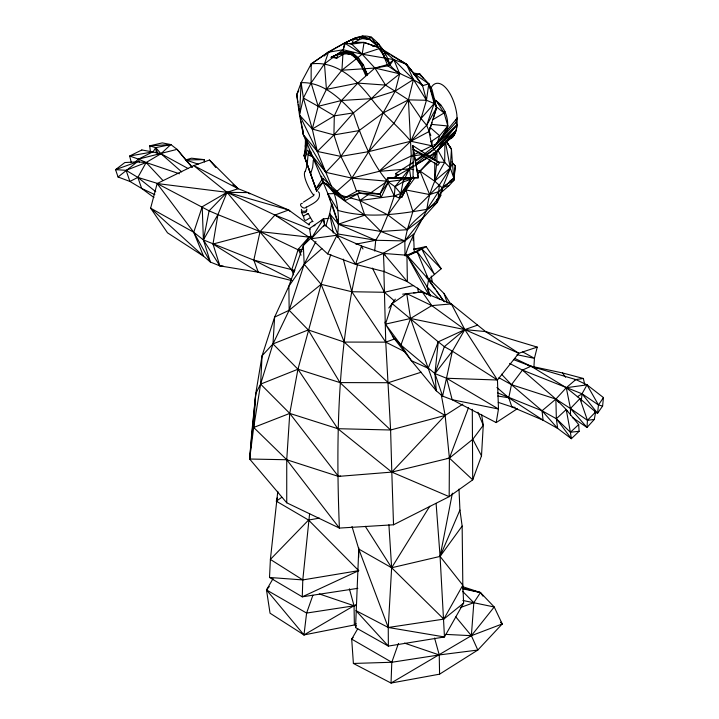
<?xml version="1.0" encoding="UTF-8"?>
<svg xmlns="http://www.w3.org/2000/svg" width="719" height="719" viewBox="0 0 719 719"><rect width="100%" height="100%" fill="white"/><g stroke="black" fill="none" stroke-linecap="round" stroke-linejoin="round"><path stroke-width="1.08" d="M436.891 150.945L436.873 162.027L444.693 162.377L450.292 167.967L453.851 178.177L453.995 180.226L449.303 185.394L441.843 191.928M472.293 409.309L472.707 479.852L449.177 496.649L393.527 524.78L339.386 528.079L286.737 502.797L249.637 459.028L251.686 433.548L255.757 393.563L262.067 355.779L274.622 317.106L288.867 286.216L303.337 245.485L310.734 235.706M439.435 162.71L413.209 149.345L413.057 178.267L388.494 181.7L379.866 194.175L359.464 193.025L344.356 198.004L323.244 181.943L322.822 178.294L344.356 198.004L345.021 200.664L359.464 193.025L381.313 197.123L388.494 181.7L387.55 178.024L418.305 177.782L412.778 145.589L439.435 162.71L437.835 165.316L413.209 149.345L412.778 145.589M441.25 394.704L445.142 415.429L449.402 458.12L449.177 496.649L391.81 472.104L337.795 428.695L297.945 369.224L272.977 343.916L274.622 317.106L289.164 310.275L321.123 284.329L330.803 254.445M449.977 138.848A28.562 13.14 76.3 0 0 452.988 136.907C457.913 130.597 457.293 122.131 456.853 114.609A28.562 13.14 76.3 0 0 445.34 87.35A28.562 13.14 76.3 0 0 430.924 88.104M405.408 255.829C409.65 238.915 419.959 224.975 426.978 209.328C428.56 192.315 436.056 176.856 444.693 162.377L444.899 142.515M405.004 255.793L404.842 240.919L407.331 229.676C416.643 214.891 438.68 205.949 442.751 188.279L434.573 181.098L434.815 162.593M434.842 160.418L435.552 153.974M321.69 176.254L321.654 178.465L330.443 199.999M345.021 200.664L323.244 181.943L316.684 191.191L305 157.928L305.467 139.27M388.242 64.413L374.914 68.053L357.837 83.098L341.516 100.48L334.299 115.867L333.922 134.929L340.878 156.409L351.834 178.123L356.57 191.362M458.992 489.1L459.935 510.05L462.146 526.074L462.82 585.203L463.62 603.079L444.477 636.962L388.359 646.084L355.546 627.579L358.772 549.055L352.004 526.497M309.619 513.492L302.789 579.927L302.268 596.824L357.846 588.331M316.684 191.191L305 157.928L306.618 154.001L307.004 142.227M398.461 643.415L391.801 662.262L391.028 683.05L439.579 674.17L477.82 650.048L502.23 623.957L494.223 606.98L480.463 592.537L462.685 586.686M432.523 159.33L434.887 157.155L436.514 152.59L431.903 145.804L432.092 141.535M277.201 497.916L276.321 501.17L308.559 520.062L358.709 570.643L302.268 596.824L269.517 577.474L270.389 559.427L277.795 491.338M310.653 151.556L311.444 154.81L325.824 172.335L351.834 178.123L379.093 171.365L410.765 141.248L421.055 118.482L426.457 100.265L422.592 85.669C412.571 76.978 398.11 76.088 389.977 64.89C386.696 53.988 380.486 44.147 371.328 37.262C362.034 33.577 353.613 38.97 345.488 42.52L328.071 52.199L311.192 63.919L301.135 82.703L299.499 115.058L303.364 134.75L321.654 178.465L321.33 176.272M388.907 524.771L391.639 567.749L388.251 627.48L388.359 646.084L355.95 610.62L388.251 627.48L444.477 636.962L440.073 556.416L436.1 503.426M447.2 458.488L449.402 458.12L472.707 479.852L481.496 455.846L483.267 425.271L481.586 414.423M413.164 240.685L413.56 234.169L404.842 240.919L382.616 253.582M533.911 367.067L534.433 358.341L537.237 347.115L485.676 331.594L464.825 329.608L410.531 318.49L385.483 324.134L385.042 322.139M477.892 412.239L483.267 425.271L472.796 439.273L449.402 458.12L391.81 472.104L338.424 476.4L286.737 459.738L249.637 459.028L253.681 427.472L255.757 393.563L260.602 384.135L272.977 343.916L289.164 310.275L304.191 264.241L315.929 241.503M446.481 141.706L451.451 149.166L450.292 167.967L439.3 185.134L438.159 198.642L452.404 163.042L451.451 149.166L446.122 141.014M514.822 358.475L531.035 366.214L566.284 387.721L579.927 398.641L587.45 420.327L586.992 427.463L572.342 417.433M357.738 628.739L351.699 639.119L353.389 663.457L391.801 662.262L439.246 654.937L477.82 650.048L471.367 635.686L473.83 602.693L480.463 592.537L463.036 588.214M374.671 251.021L375.731 240.281L380.962 231.491L387.883 214.918L394.318 195.901L395.037 186.706L409.471 168.794L413.74 165.415M307.067 165.963L308.118 154.064M313.34 160.139L312.684 167.23L310.608 173.863M249.637 459.028L255.757 393.563M594.622 411.834L597.561 413.272L602.612 406.046L603.448 397.571L587.019 384.854L575.829 379.56L527.809 365.414M517.383 408.68L496.2 422.583L452.17 399.728L442.598 396.133L436.271 390.812L434.959 373.61L438.239 341.831L392.107 303.589L395.351 299.14M581.294 401.013L582.031 393.787L587.019 384.854L598.478 404.968L597.561 413.272L582.031 393.787L522.452 370.105L509.636 363.41M337.418 236.102C339.512 220.499 338.541 204.259 332.762 189.519M356.238 623.795L354.377 624.973L303.975 634.931L306.6 613.073L312.882 595.269M416.795 170.313L419.932 170.96L434.573 181.098L436.748 163.087M323.244 181.943L316.001 188.522L303.885 155.385L305.144 151.026L306.474 140.178M381.43 48.757L406.478 64.171L413.443 79.503L408.419 99.86L411.277 156.14L409.471 168.794L410.953 179.265L401.867 197.204L399.099 197.923L394.318 195.901L359.86 200.52L350.315 197.914M421.1 151.215L431.903 145.804L429.009 131.559L436.568 107.697L431.975 89.408L428.803 83.844L413.119 73.023L419.806 74.039L428.803 83.844L426.457 100.265L434.186 103.491L436.568 107.697L433.323 118.437M357.559 264.502C337.373 350.845 335.863 439.893 339.386 528.079L286.737 459.738L253.681 427.472L260.602 384.135L262.067 355.779L272.977 343.916L308.271 329.94L344.23 342.073L385.752 342.154L395.18 338.73M309.125 224.885L288.634 209.975L248.037 192.602L238.196 188.711L227.042 192.324L217.911 214.63L212.995 244.047L219.87 265.877L260.566 272.6M496.2 422.583L498.483 409.003L497.458 380.009L464.825 329.608L451.334 303.912L422.233 291.923L402.658 294.152M429.126 295.024L427.266 287.079L428.578 279.448L417.128 251.713L426.115 246.572L441.232 268.717L428.578 279.448L444.36 301.8M428.722 156.58L436.056 151.925L456.053 130.606L457.05 124.836L455.891 122.482L457.086 118.132L433.018 147.44L415.366 160.661M498.941 377.736L511.461 384.683L555.886 399.081L566.23 409.551L578.687 424.578L579.119 431.292L571.353 438.698L557.656 428.407L543.061 420.184L511.865 406.9L508.755 397.769L511.461 384.683L522.452 370.105L555.886 399.081L570.446 408.5L586.992 427.463L594.325 419.411L595.629 411.951L579.927 398.641L570.446 408.5L570.5 415.079M446.76 132.107C449.95 119.866 444.953 105.657 433.791 99.213M325.842 225.955L329.688 213.696L331.765 203.091M413.407 177L410.953 179.265L399.099 197.923L400.771 193.528L403.026 181.961L409.471 168.794L414.054 165.891M463.62 603.079L443.794 619.122L391.639 567.749L358.772 549.055L388.251 627.48L443.794 619.122L462.82 585.203L440.073 556.416L452.377 493.18M223.178 266.057L219.87 265.877L210.388 262.067L203.396 239.921L209.103 210.838L227.042 192.324L248.037 192.602L249.853 193.887M335.18 55.785L343.215 49.755L345.488 42.52L344.644 43.086L343.215 49.755L341.929 70.21L326.435 89.354L318.166 106.322L312.298 129.052L317.331 151.439L331.54 186.482M537.237 347.115L518.785 353.254L485.676 331.594L477.587 325.132L464.825 329.608L452.368 351.187L442.598 396.133L434.959 373.61L400.932 345.066L392.349 336.222M292.031 280.653L258.337 272.33L253.807 260.125L260.053 231.608L274.937 215.053L288.634 209.975L290.233 211.485M310.77 65.833L311.192 63.919L328.511 52.172L345.488 42.52M382.993 50.33L393.796 59.605L399.71 73.823L385.528 85.094L371.346 98.647L353.415 112.883L334.299 115.867L318.166 106.322L311.111 82.928L311.192 63.919C336.663 60.513 356.93 80.106 371.346 98.647C382.751 114.447 398.425 126.229 410.765 141.248L426.655 125.322L436.568 107.697L428.803 83.844L422.592 85.669L415.474 75.171L406.478 64.171L393.796 59.605L362.151 54.204L343.215 49.755L328.511 52.172L324.467 63.829L311.111 82.928L303.391 98.018L299.499 115.058L317.331 151.439L340.878 156.409L368.748 151.619L410.765 141.248L429.009 131.559L432.02 122.742M365.638 73.311L361.648 65.977L358.422 58.05L352.472 52.658L345.408 51.606L340.051 52.981L331.126 57.313L336.798 58.131L342.783 54.554L345.408 53.709L352.472 54.752L353.964 56.1M375.965 42.457L378.751 44.003L387.847 65.842L399.71 73.823L395.297 91.007L383.074 112.973L368.748 151.619L351.834 178.123L334.398 193.564L327.801 193.824L338.469 224.202L375.731 240.281L404.842 240.919L423.149 217.866L437.161 202.461L440.981 195.128M288.634 209.975L227.042 192.324L157.146 183.543L150.631 208.177L167.509 232.821L203.54 256.18L210.388 262.067L193.735 232.273L157.146 183.543L193.762 165.604L209.481 160.022L238.196 188.711L193.762 165.604L227.042 192.324L291.707 269.993L294.341 271.935M312.783 221.686L308.19 213.534L303.184 216.104L301.387 212.168L301.728 211.575M355.869 56.639L358.422 58.05L363.437 64.944L367.391 74.758L365.692 75.522L365.809 75.082M439.3 185.134L412.895 211.467L407.331 229.676L380.962 231.491L338.469 224.202L329.688 213.696L333.274 233.028M307.148 165.46L305.287 171.41L305.557 170.924C300.245 175.059 314.913 199.585 313.969 194.256M437.062 143.827L439.624 135.738L447.847 125.987L444.099 112.964L436.406 101.082L434.195 101.02M324.629 225.451L323.514 218.819L309.547 228.48L311.183 238.735L327.603 253.879L355.599 264.376L361.468 245.979L337.022 235.23L324.611 224.696L323.514 218.819L329.068 218.36M385.483 324.134L392.107 303.589L406.738 293.595L431.786 305.611L464.825 329.608L518.785 353.254L497.458 380.009L446.589 378.257L434.959 373.61L444.342 346.648L464.825 329.608L438.239 341.831L428.218 368.299L436.271 390.812L411.412 360.704L393.653 337.885L385.483 324.134L400.932 345.066L411.412 360.704L428.218 368.299L410.531 318.49L406.738 293.595M310.311 229.163L274.937 215.053L227.042 192.324L202.21 206.757L193.735 232.273L203.54 256.18L150.631 208.177L193.735 232.273L203.396 239.921L253.807 260.125L291.429 279.215M430.852 135.433L426.655 125.322L434.186 103.491L428.803 83.844M356.687 58.715L350.62 53.727L345.408 51.606L343.592 52.658L342.783 54.554L340.051 52.981L331.126 57.313L338.236 54.024L343.592 52.658L352.472 54.752C348.284 52.802 342.442 51.507 338.236 54.024L336.798 58.131L333.958 57.026M370.555 39.455C365.423 37.577 358.529 35.824 353.532 38.97L351.735 44.102L362.151 54.204L374.914 68.053L385.528 85.094L408.419 99.86L421.055 118.482L426.655 125.322M400.932 345.066L410.531 318.49L431.786 305.611L451.334 303.912L477.587 325.132M355.546 627.579L356.318 625.476M389.033 63.721L393.796 59.605L413.443 79.503L426.457 100.265L408.419 99.86L383.074 112.973L359.06 130.606L333.922 134.929L312.298 129.052L299.499 115.058L296.695 94.602L301.135 82.703C322.552 81.651 339.862 98.144 353.415 112.883C361.136 137.014 370.815 161.694 387.289 181.215M449.402 458.12L468.581 407.502M377.133 45.288L369.009 38.601L362.493 35.95L360.219 37.262L359.203 39.626L351.735 44.102L344.644 43.086L355.797 37.658M365.27 526.308L391.639 567.749L440.073 556.416L459.935 510.05M381.313 197.123L379.866 194.175L387.55 178.024L418.305 177.782L413.209 149.345M306.357 206.883C304.398 210.82 297.082 204.007 302.384 203.252M327.603 253.879L337.022 235.23L355.599 264.376L384.18 271.566L407.385 281.704L426.619 294.224M401.867 197.204L410.953 179.265L403.026 181.961L395.037 186.706L388.143 181.826M323.586 226.674L324.611 224.696L311.183 238.735L337.022 235.23L337.588 237.405M297.963 102.197L296.695 94.602L298.78 90.765M440.109 140.304L447.847 125.987L431.391 124.36M192.144 167.105L177.09 149.354L170.807 144.555L160.984 153.722L146.137 162.521L137.859 177.404L129.905 181.449L118.051 176.991L115.552 169.639L124.845 162.548L137.221 161.865L146.137 162.521L179.391 173.782M442.976 141.679L436.514 152.59L431.463 158.18M219.87 265.877L203.396 239.921L217.911 214.63L260.053 231.608L301.944 251.632M355.932 604.616L303.975 634.931L270.038 613.199L266.497 589.922L273.085 578.597M455.954 120.019L457.086 118.132M432.613 119.812L444.099 112.964L445.052 111.427M408.419 99.86L394.057 123.156L368.748 151.619M391.639 567.749L429.746 506.257M311.183 238.735L323.514 218.819L321.213 220.931M153.021 151.943L155.726 147.656L170.807 144.555L162.305 142.883L149.696 145.876L150.478 152.203M327.801 193.824L338.047 210.433C367.328 218.738 397.58 214.388 426.978 209.328L438.581 191.649L453.851 178.177L455.28 165.954L451.739 161.892M454.147 135.055L437.889 150.163L444.414 140.313L457.05 124.836L433.018 147.44L455.891 122.482M316.001 188.522L322.822 178.294M577.312 396.807L582.031 393.787L598.478 404.968L603.448 397.571M366.78 75.037L367.184 74.434M359.06 130.606L340.878 156.409L325.824 172.335L303.364 134.75L301.198 121.727M387.757 182.195L394.318 195.901L400.771 193.528L410.953 179.265M393.796 59.605L389.977 64.89L387.847 65.842L374.914 68.053L341.929 70.21L362.151 54.204L379.479 48.524M357.307 193.393L359.86 200.52L387.883 214.918L401.463 196.197M402.757 194.418L414.62 178.204M301.594 209.346L301.261 210.074C302.259 211.97 306.231 211.71 306.968 209.687L306.537 209.013M440.073 556.416L462.146 526.074M417.281 174.582L430.025 159.78M388.79 308.029L392.107 303.589M434.959 373.61L452.368 351.187L497.458 380.009M353.389 663.457L391.028 683.05L471.367 635.686L494.223 606.98L462.892 600.473M303.975 634.931L266.497 589.922L269.292 586.578M353.101 637.438L351.699 639.119L391.801 662.262M421.055 118.482L434.186 103.491M353.415 112.883L333.922 134.929L317.331 151.439L303.364 134.75L302.798 129.204M457.05 124.836L434.204 149.192L426.529 155.277M393.527 524.78L391.81 472.104L445.142 415.429L462.811 404.141M575.829 379.56L566.284 387.721L570.446 408.5L587.45 420.327L595.629 411.951M324.242 56.028L328.071 52.199L330.165 51.642M312.001 237.018L303.337 245.485L304.191 264.241L288.867 286.216L289.164 310.275L308.271 329.94L339.979 382.598L390.606 429.998L391.81 472.104M437.889 150.163L455.316 133.204M567.354 411.448L566.23 409.551L556.344 418.728L557.656 428.407L542.045 410.765L511.461 384.683L501.494 374.195M497.638 392.88L542.045 410.765L556.344 418.728L571.353 438.698L570.401 432.245L578.687 424.578M417.487 173.225L430.951 160.786M321.869 248.621L304.191 264.241L321.123 284.329L344.23 342.073L388.26 382.706L445.142 415.429L390.606 429.998L337.795 428.695L289.757 413.407L260.602 384.135L297.945 369.224L339.979 382.598L388.26 382.706L421.235 372.199M135.19 161.91L138.515 159.124L152.608 151.925L160.984 153.722L188.171 168.57M456.053 130.606L434.204 149.192L425.846 154.54M434.573 181.098L450.292 167.967L445.528 142.398M118.051 176.991L137.221 161.865L115.552 169.639L126.095 170.331L146.137 162.521L162.88 180.433M313.987 225.955L315.066 225.155M313.754 195.568L303.454 202.129M415.447 164.067L424.821 156.634M333.391 57.125L324.467 63.829L326.435 89.354L357.837 83.098L385.528 85.094M396.034 176.317L395.756 173.495L413.596 161.982M423.149 217.866L407.331 229.676L387.883 214.918M449.366 181.476L453.851 178.177L452.404 163.042L455.28 165.954L453.995 180.226L444.279 185.835M276.321 501.17L281.758 497.323M368.083 194.732L359.86 200.52L364.731 215.152L380.962 231.491L404.842 240.919M370.833 192.8L386.373 181.862M430.852 141.751L439.624 135.738L429.944 127.317M303.616 215.709C303.993 224.013 307.22 218.882 310.329 217.758M426.978 209.328L437.161 202.461L436.694 199.388M410.064 164.633L413.784 162.251M415.636 161.065L423.994 155.726M413.443 79.503L395.297 91.007L371.346 98.647L341.516 100.48L318.166 106.322L303.391 98.018L301.135 82.703M415.888 164.723L426.888 157.74M334.299 115.867L312.298 129.052L303.391 98.018M306.465 207.27C311.633 204.034 321.213 200.862 319.236 192.836L318.193 191.694M414.135 165.999L392.152 178.492M415.995 164.885L427.185 158.18M429.054 157.066L436.514 152.59L433.215 153.057M387.011 59.102L389.977 64.89L371.328 37.262L369.009 38.601L376.432 45.342L382.166 51.939M378.751 44.003L376.432 45.342L377.978 46.196M364.839 69.77L367.391 74.758L352.472 52.658L350.62 53.727L356.561 59.12L358.422 58.05M383.461 51.121L385.033 52.622L382.787 53.916L385.761 59.641M344.356 198.004L358.287 190.454L379.866 194.175M309.494 224.598C306.582 225.676 311.633 220.832 312.864 221.443M413.659 169.666L409.471 168.794L379.093 171.365L419.132 152.203M408.716 255.02L421.595 248.657L441.232 268.717M353.406 42.331L364.084 42.448L362.151 54.204L344.644 43.086L353.532 38.97L360.219 37.262L370.312 39.644M522.452 370.105L531.035 366.214L562.51 372.945L583.352 378.473L584.709 384.377M362.96 248.999L361.468 245.979L383.452 253.43L406.918 255.236L413.605 252.279M409.057 255.137L417.128 251.713L434.339 274.2L421.595 248.657L413.767 249.268M307.148 213.894L308.19 213.534M355.599 264.376L383.452 253.43L385.087 254.957M253.681 427.472L289.757 413.407L297.945 369.224L321.123 284.329L351.807 291.734L384.386 292.274L413.686 285.488M445.69 634.392L471.367 635.686L502.23 623.957L500.99 622.16M460.277 607.573L473.83 602.693L462.461 591.207M344.644 43.086L346.989 42.259M412.895 211.467L405.992 189.96L429.656 194.57L438.581 191.649M310.896 236.488L308.927 237.126L260.053 231.608L212.995 244.047L258.337 272.33M370.222 39.716L362.493 38.574L359.203 39.626L353.532 38.97M131.316 162.521L129.645 156.014L138.515 159.124L177.09 149.354L185.718 159.96L191.479 158.198L204.313 159.645L204.493 161.712M442.374 187.488L449.303 185.394M423.185 78.308L419.806 74.039L415.474 75.171L413.587 74.084M413.686 249.142L426.115 246.572M355.896 244.163L375.731 240.281L337.66 233.927L329.688 213.696M417.128 251.713L414.261 252.27L413.56 234.169M319.434 518.111L308.559 520.062L270.389 559.427L302.789 579.927L358.709 570.643M340.626 476.041L338.424 476.4L289.757 413.407L286.737 459.738L286.737 502.797M356.247 605.461L306.6 613.073L266.497 589.922M369.117 37.586L371.328 37.262M574.625 379.749L583.352 378.473M411.277 156.14L422.251 154.594M587.019 384.854L566.284 387.721L555.886 399.081L542.045 410.765L543.061 420.184L508.755 397.769L496.946 387.505M587.45 420.327L594.325 419.411M413.632 292.93L422.233 291.923L431.786 305.611M558.672 402.334L555.886 399.081L556.344 418.728L570.401 432.245L579.119 431.292M170.807 144.555L149.696 145.876L155.726 147.656L160.984 153.722L181.691 171.886M192.162 167.32L185.718 159.96L204.313 159.645L204.358 161.838M355.339 42.484L364.084 42.448L377.673 47.148M302.672 249.538L298.178 249.358L291.707 269.993L293.658 274.883M372.55 46.277L375.785 46.456M269.517 577.474L302.789 579.927M351.834 178.123L386.175 181.116M338.236 54.024L342.783 54.554M294.889 270.452L253.807 260.125M515.172 407.412L511.865 406.9L498.258 402.37M497.782 396.043L508.755 397.769M394.318 195.901L396.475 196.269M462.587 588.807L480.463 592.537L482.952 596.123M516.979 354.701L534.433 358.341L522.731 351.915M410.765 141.248L431.903 145.804M374.914 68.053L399.71 73.823M598.478 404.968L602.612 406.046M338.64 194.723L334.398 193.564L325.905 183.498M340.761 195.298L347.124 197.042M158.243 183.66L137.859 177.404L126.095 170.331L129.905 181.449L141.652 188.441L154.828 194.633M185.718 159.96L198.21 164.139M319.263 593.921L354.045 605.749L354.377 624.973M404.464 643.11L439.246 654.937L439.579 674.17M378.446 47.472L364.084 42.448L351.735 44.102L349.838 43.365M513.456 359.572L537.21 368.631M217.911 214.63L209.103 210.838L157.146 183.543M146.137 162.521L138.515 159.124L139.27 162.108M405.507 352.076L385.752 342.154L351.807 291.734L343.278 259.137M485.676 331.594L487.626 332.663M452.368 351.187L444.342 346.648L438.239 341.831M360.219 37.262L362.493 38.574M386.337 52.541L389.213 54.204M391.136 55.309L406.478 64.171L422.592 85.669M343.592 52.658L345.408 53.709M395.756 173.495L398.38 175.005M306.627 210.595C307.687 212.438 302.492 213.588 301.387 212.168M274.937 215.053L308.927 237.126L298.178 249.358L301.063 255.155M437.736 102.754L440.882 104.992M153.929 197.527L141.652 188.441L137.859 177.404L155.753 191.703M428.353 293.244L430.106 294.556M232.893 184.567L238.196 188.711M436.397 106.915L444.099 112.964M433.62 99.599L435.319 100.948M394.461 300.946L384.386 292.274L372.424 268.115M372.972 41.378L374.626 42.879M361.289 62.886L363.437 64.944L361.648 65.977L365.692 75.522M426.214 277.192L428.578 279.448L426.439 275.566M429.198 278.918L444.018 293.469L451.155 304.685M500.649 622.393L502.23 623.957M384.18 271.566L383.452 253.43L407.385 281.704L406.918 255.236L427.266 287.079L439.92 299.58M407.637 257.348L406.918 255.236L428.578 279.448M356.561 59.12L360.686 63.874M209.481 160.022L215.799 167.518M395.037 186.706L400.771 193.528M455.837 616.92L471.367 635.686M428.596 85.139L429.953 86.846M307.534 150.379L311.363 155.241A7.612 5.995 -38.2 0 1 309.377 149.453M429 280.814L434.932 288.984M436.244 290.8L443.488 300.785M562.51 372.945L565.601 377.259M579.927 398.641L581.177 400.438M445.933 141.05L451.451 149.166M311.444 154.81L329.356 185.053M331.037 187.893L334.398 193.564L364.731 215.152L338.469 224.202L332.097 204.142M437.404 149.39L444.693 162.377M406.918 255.236L428.83 295.042M472.796 439.273L481.496 455.846M305.144 151.026L306.618 154.001M358.287 190.454L359.464 193.025M303.885 155.385L305 157.928M419.932 170.96L429.656 194.57M419.806 74.039L420.48 75.837M444.018 293.469L447.254 302.762M157.874 153.857L155.726 147.656L156.32 153.012M427.266 287.079L430.375 296.309M434.069 144.447L434.68 146.478M434.582 638.014L439.246 654.937M349.38 588.816L354.045 605.749M296.695 94.602L297.217 96.714M417.604 288.04L418.485 292.444M566.23 409.551L570.401 432.245M431.256 276.015L432.407 282.558M298.322 104.372L298.682 106.538M299.041 108.704L299.401 110.879M390.606 429.998L385.752 342.154L383.883 271.189M202.21 206.757L203.396 239.921M440.549 193.375L440.612 195.496M358.655 547.474L358.682 557.405M385.033 52.622L385.033 55.246M399.647 60.252A28.086 20.42 59.8 0 1 411.439 70.624M305.638 147.925A7.612 5.995 -38.2 0 1 305.548 144.582M312.459 156.391A2.975 1.105 21 0 1 308.793 154.98A2.975 1.105 21 0 1 308.828 153.444M311.749 154.396A2.975 1.105 21 0 1 308.846 152.042M141.841 149.965L129.645 156.014L152.608 151.925L141.841 149.965M498.483 409.003L452.17 399.728L446.589 378.257L498.483 409.003"/></g></svg>
